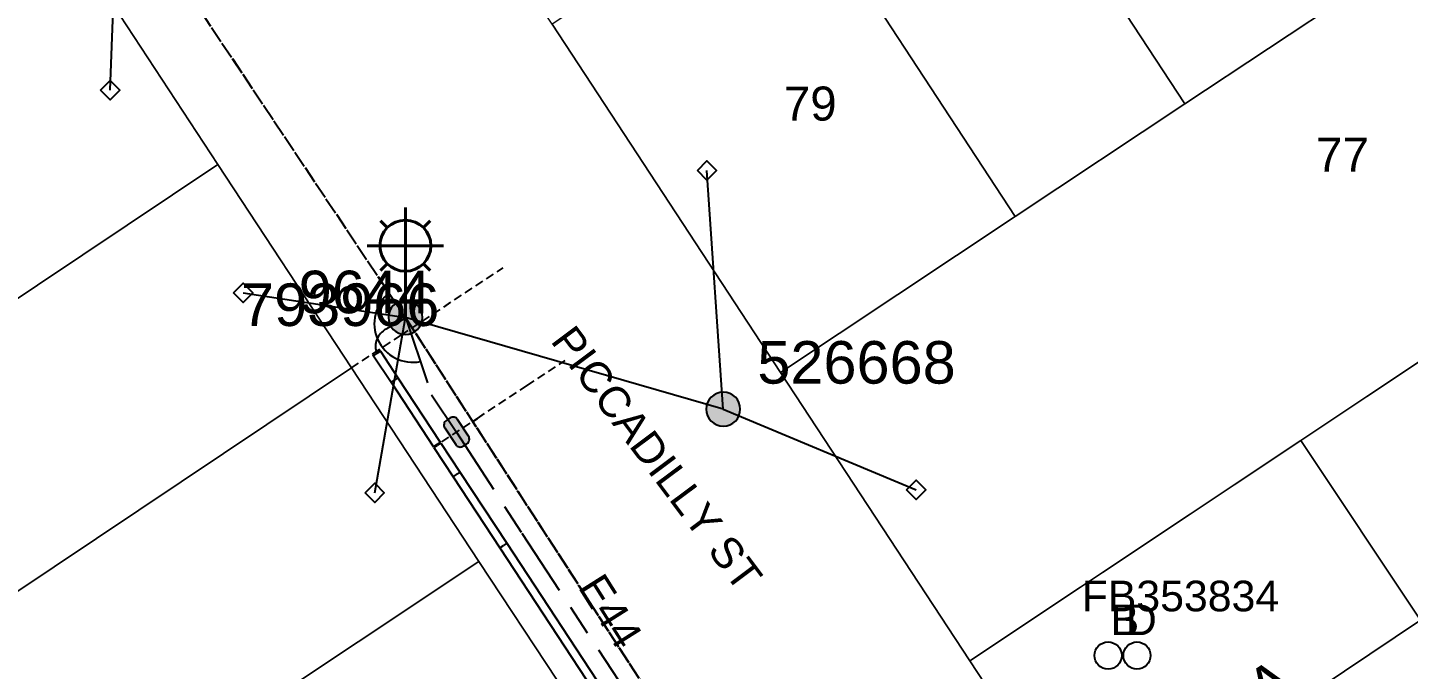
# Model space of a CAD drawing. Header units: metres. Extents: x 302064 to 305578, y 6265466 to 6271990.
# Drawn here: x 302495.3 to 302576.5, y 6271173 to 6271210.7 of the extents above; entities that cross this region are included whole.
import ezdxf
from ezdxf.enums import TextEntityAlignment as Align

# ---------------------------------------------------------------- set-up
doc = ezdxf.new("R2010")
doc.units = ezdxf.units.M
for name, pattern in [('Cable Exist OH', [1, 1, 0]), ('Cable Exist UG', [8.2, 4, -1.2, 1.8, -1.2]), ('DASHED', [0.75, 0.5, -0.25])]:
    doc.linetypes.add(name, pattern=pattern)
doc.layers.get('0').update_dxf_attribs({"color": 6})
for name, color, linetype in [('_User Miscellaneous12', 7, 'Continuous'), ('_User_LV_Exist', 7, 'Continuous'), ('Duct_SP_EXT', 7, 'Continuous'), ('Equip_HV_EXT', 7, 'Continuous'), ('Equip_SP_SL_EXT', 7, 'Continuous'), ('Mains_HV_EXT', 1, 'Continuous'), ('Mains_LV_EXT', 5, 'Continuous'), ('Mains_SL_EXT', 3, 'Continuous'), ('Services_SP_EXT', 7, 'Continuous'), ('SupportsOH_SP_TR_HV_LV_SL_EXT', 7, 'Continuous'), ('SupportsUG_SP_LV_EXT', 7, 'Continuous'), ('Trench_SP_EXT', 7, 'Continuous')]:
    doc.layers.add(name, color=color, linetype=linetype)
doc.layers.add('Cadastre Land Parcels_SP_EXT', color=7, linetype='Continuous', lineweight=5)
doc.layers.add('Cadastre Roads_SP_EXT', color=9, linetype='Continuous', lineweight=5)
doc.layers.add('UNKNOWN_FEATURES', color=1, linetype='DASHED', plot=False)
doc.styles.add('iecARIAL', font='arial.ttf', dxfattribs={"height": 2})
doc.styles.add('POLE_LABEL', font='arial.ttf')
doc.styles.get("Standard").update_dxf_attribs({"font": 'arial.ttf'})

# ---------------------------------------------------------------- blocks, each defined once
blk = doc.blocks.new('PILLAR_EXT')
blk.add_hatch(color=256).paths.add_polyline_path([(-2.475, 0.99), (-2.475, -0.99), (2.475, -0.99), (2.475, 0.99)])
blk.add_lwpolyline([(-2.475, -0.99), (2.475, -0.99), (2.475, 0.99), (-2.475, 0.99)], close=True)
at = {"style": 'iecARIAL', "flags": 8}
blk.add_attdef('ASSET_NUM', (1.5, 3.5), '', height=2.5, dxfattribs=at)
for tag, p, flags in [('OWNED_BY', (0, -0.2), 9), ('STATE', (0, -0.4), 9), ('SUPPORT_TYPE', (0, -0.6), 9), ('USAGE', (0, -0.8), 9), ('LEGEND', (0, -1), 9), ('STREETNAME', (0, -1.8), 9), ('LOCATION', (0, -1.2), 9), ('NOTES', (0, -1.4), 9), ('PARENT', (0, -1.6), 9), ('SUBURB', (0, -2), 1)]:
    blk.add_attdef(tag, p, '', height=0.2, dxfattribs=dict(flags=flags))
blk = doc.blocks.new('DUCT_EXT')
blk.add_circle((0, 0.8), 0.8)
at = {"flags": 1}
blk.add_attdef('Z', (0, 0), '', height=0.2, dxfattribs=at)
at = {"flags": 9}
for tag, p in [('DUCT_CODE', (0, 0)), ('XSECT_TYPE', (0, -0.2)), ('STATE', (0, -0.6)), ('FB_REFERENCE', (0, -0.4)), ('NOTES', (0, -0.8))]:
    blk.add_attdef(tag, text='', height=0.2, dxfattribs=at).set_placement(p, align=Align.MIDDLE_LEFT)
blk = doc.blocks.new('SL_LANTERN_EXT')
at = {"lineweight": 40}
for p, q in [((0, 1.968), (0, 6.468)), ((-1.459, 5.676), (-1.061, 5.278)), ((1.458, 5.676), (1.06, 5.278)), ((-2.25, 4.218), (2.25, 4.218)), ((-1.459, 2.759), (-1.061, 3.157)), ((0, 0), (0, 2.721)), ((1.458, 2.759), (1.06, 3.157))]:
    blk.add_line(p, q, dxfattribs=at)
blk.add_circle((0, 4.218), 1.5, dxfattribs=at)
at = {"style": 'iecARIAL', "flags": 8}
blk.add_attdef('ASSET_NUM', (1.5, 1.5), '', height=2.5, dxfattribs=at)
for tag, p, height, flags in [('CONSTRUCTED_VOLTAGE', (0.981, -0.653), 0.2, 9), ('CONTROL_TYPE', (0.981, -0.853), 0.2, 9), ('LNUMBER', (2.181, -3.253), 2.5, 8), ('OPERATING_VOLTAGE', (0.981, -1.653), 0.2, 9), ('LANTERN_PURPOSE', (0.981, -1.053), 0.2, 9), ('LANTERN_TYPE', (0.981, -1.253), 0.2, 9), ('NO_PHASES', (0.981, -1.453), 0.2, 9), ('ORIENTATION', (0.981, -1.853), 0.2, 9), ('OWNED_BY', (0.981, -2.053), 0.2, 9), ('STATE', (0.981, -2.253), 0.2, 9), ('USAGE', (0.981, -2.453), 0.2, 9), ('CEXIST', (0.981, -2.653), 0.2, 9), ('CNEW', (0.981, -2.853), 0.2, 9), ('CNUMBER', (0.981, -3.053), 0.2, 9), ('CREMOVE', (0.981, -3.253), 0.2, 9), ('CREPLACE', (0.981, -3.453), 0.2, 9), ('LKINGHEIGHT', (0.981, -3.653), 0.2, 9), ('LBRACKET', (0.981, -3.853), 0.2, 9), ('LBRACKETVOCAB', (0.981, -4.053), 0.2, 9), ('LCATEGORY', (0.981, -4.253), 0.2, 9), ('LCHARGE1', (0.981, -4.453), 0.2, 9), ('LCHARGE1PERCENT', (0.981, -4.653), 0.2, 9), ('LCHARGE2', (0.981, -4.853), 0.2, 9), ('LCHARGE2PERCENT', (0.981, -5.053), 0.2, 9), ('LCHARGE3', (0.981, -5.253), 0.2, 9), ('LCHARGE3PERCENT', (0.981, -5.453), 0.2, 9), ('LEXIST', (0.981, -5.653), 0.2, 9), ('LLAMP', (0.981, -5.853), 0.2, 9), ('LLAMPVOCAB', (0.981, -6.053), 0.2, 9), ('LMAST', (0.981, -6.253), 0.2, 9), ('LMASTVOCAB', (0.981, -6.453), 0.2, 9), ('LNEW', (0.981, -6.653), 0.2, 9), ('LANTNUMBER', (0.981, -6.853), 0.2, 9), ('LOUTREACH', (0.981, -7.253), 0.2, 9), ('LOUTREACHVOCAB', (0.981, -7.453), 0.2, 9), ('LRATECODE', (0.981, -7.653), 0.2, 9), ('LREMOVE', (0.981, -7.853), 0.2, 9), ('LREPLACE', (0.981, -8.053), 0.2, 9), ('LTYPE', (0.981, -8.253), 0.2, 9), ('LTYPEVOCAB', (0.981, -8.453), 0.2, 9), ('LEGEND', (0.981, -8.653), 0.2, 9), ('LOCATION', (0.981, -8.853), 0.2, 9), ('NOTES', (0.981, -9.053), 0.2, 9), ('STREETNAME', (0.981, -9.253), 0.2, 9), ('SUBURB', (0.981, -9.453), 0.2, 1)]:
    blk.add_attdef(tag, p, '', height=height, dxfattribs=dict(flags=flags))
blk = doc.blocks.new('CCP_EXT')
at = {"flags": 9}
for tag, p in [('USAGE', (0, -1.2)), ('LEGEND', (0, -1.4)), ('LIFE_SUPPORT', (0, -1.6)), ('STATE', (0, -1.8)), ('NOTES', (0, -2))]:
    blk.add_attdef(tag, text='', height=0.2, dxfattribs=at).set_placement(p, align=Align.MIDDLE_LEFT)
blk.add_wipeout([(0, 0.566), (0.566, 0), (0, -0.566), (-0.566, 0)])
blk.add_lwpolyline([(-0.566, 0), (0, 0.566), (0.566, 0), (0, -0.566), (-0.566, 0)])
at = {"flags": 1}
blk.add_attdef('Z', (0, 0), '', height=0.2, dxfattribs=at)
at = {"flags": 9}
for tag, p in [('CCP_TYPE', (0, 0)), ('OPERATING_VOLTAGE', (0, -0.6)), ('ORIENTATION', (0, -0.8)), ('CONSTRUCTED_VOLTAGE', (0, -0.2)), ('NO_PHASES', (0, -0.4)), ('OWNED_BY', (0, -1))]:
    blk.add_attdef(tag, text='', height=0.2, dxfattribs=at).set_placement(p, align=Align.MIDDLE_LEFT)
blk = doc.blocks.new('POLE_EXT')
blk.add_hatch(color=256).paths.add_polyline_path([(-1, 0, 1), (1, 0, 1)])
blk.add_lwpolyline([(-1, 0, 1), (1, 0, 1)], format="xyb", close=True)
for tag, height, flags, p in [('pNumber', 2.5, 8, (-17.84, 2.067)), ('OWNED_BY', 0.2, 9, (1.355, -0.4)), ('SPECIAL_USE', 0.2, 9, (1.355, -0.8)), ('PARENT', 0.2, 9, (1.355, -0.6)), ('cLV', 0.2, 9, (1.355, -1.4)), ('STATE', 0.2, 9, (1.355, -1)), ('hDepth', 0.2, 9, (1.355, -1.6)), ('USAGE', 0.2, 9, (1.355, -1.2)), ('cHV', 0.2, 9, (1.355, -2)), ('hDia', 0.2, 9, (1.355, -1.8)), ('LBRACKET', 0.2, 9, (1.355, -2.2)), ('LExisting', 0.2, 9, (1.355, -2.4)), ('LANTNUMBER', 0.2, 9, (1.355, -2.6)), ('LOther', 0.2, 9, (1.355, -2.8)), ('LRemove', 0.2, 9, (1.355, -3)), ('LEGEND', 0.2, 9, (1.355, -3.2)), ('cLinedev', 0.2, 9, (1.355, -3.4)), ('pExisting', 0.2, 9, (1.355, -3.8)), ('LOCATION', 0.2, 9, (1.355, -3.6)), ('PFNUMBER', 0.2, 9, (1.355, -4)), ('pFooting', 0.2, 9, (1.355, -4.4)), ('pNew', 0.2, 9, (1.355, -4.6)), ('NEWPFNUMBER', 0.2, 9, (1.355, -4.2)), ('pRelocate', 0.2, 9, (1.355, -5)), ('pRemove', 0.2, 9, (1.355, -5.2)), ('pReplace', 0.2, 9, (1.355, -5.4)), ('pStay', 0.2, 9, (1.355, -5.6)), ('cspan', 0.2, 9, (1.355, -6)), ('STREETNAME', 0.2, 9, (1.355, -6.2)), ('SUBURB', 0.2, 9, (1.355, -6.4)), ('pType', 0.2, 9, (1.355, -5.8)), ('OPERATED_BY', 0.2, 9, (1.355, -7.014)), ('NOTES', 0.2, 9, (1.355, -6.6)), ('MAINTAINED_BY', 0.2, 9, (1.355, -6.814))]:
    blk.add_attdef(tag, text='', height=height, dxfattribs=dict(flags=flags)).set_placement(p, align=Align.MIDDLE_LEFT)
at = {"style": 'POLE_LABEL'}
for tag, height, flags, p in [('ASSET_NUM', 2.5, 8, (2, 2)), ('STRUCTURE_PLANT_NUMBER', 0.2, 9, (1.355, 0.028)), ('STREET_CODE', 0.2, 9, (1.355, -0.2))]:
    blk.add_attdef(tag, text='', height=height, dxfattribs=dict(at, flags=flags)).set_placement(p, align=Align.MIDDLE_LEFT)
at = {"flags": 1}
blk.add_attdef('Z', (1.355, -7.328), '', height=0.2, dxfattribs=at)
blk = doc.blocks.new('HV_STJ_EXT')
h = blk.add_hatch(color=256)
edge = h.paths.add_edge_path()
edge.add_ellipse((-0.586, 0.131), major_axis=(0.226, 0.226), ratio=1, start_angle=44.99996, end_angle=135)
edge.add_line((-0.906, 0.131), (-0.906, -0.131))
edge.add_ellipse((-0.586, -0.131), major_axis=(0.226, 0.226), ratio=1, start_angle=134.99996, end_angle=225)
edge.add_line((-0.586, -0.451), (0.586, -0.451))
edge.add_ellipse((0.586, -0.131), major_axis=(-0.226, 0.226), ratio=1, start_angle=134.99996, end_angle=225)
edge.add_line((0.906, -0.131), (0.906, 0.131))
edge.add_ellipse((0.586, 0.131), major_axis=(-0.226, 0.226), ratio=1, start_angle=224.99996, end_angle=315)
edge.add_line((0.586, 0.451), (-0.586, 0.451))
blk.add_lwpolyline([(-0.906, 0.131), (-0.906, -0.131, 0.414214), (-0.586, -0.451), (0.586, -0.451, 0.414214), (0.906, -0.131), (0.906, 0.131, 0.414214), (0.586, 0.451), (-0.586, 0.451, 0.414214)], format="xyb", close=True)
for tag, flags, p in [('ORIENTATION', 9, (1.5, 0)), ('Z', 1, (1.5, -0.8)), ('USAGE', 9, (1.5, -0.2)), ('LEGEND', 9, (1.5, -0.4)), ('NOTES', 9, (1.5, -0.6))]:
    blk.add_attdef(tag, text='', height=0.2, dxfattribs=dict(flags=flags)).set_placement(p, align=Align.MIDDLE_LEFT)

msp = doc.modelspace()

# ---------------------------------------------------------------- linework, layer by layer
at = {"layer": '_User Miscellaneous12'}
for p, q in [((302515.6, 6271191.5), (302515.8, 6271191.632)), ((302515.6, 6271191.5), (302515.665, 6271191.4)), ((302515.665, 6271191.4), (302515.866, 6271191.532)), ((302515.665, 6271191.4), (302516.69, 6271189.844)), ((302516, 6271191.764), (302515.8, 6271191.632)), ((302516.066, 6271191.664), (302515.866, 6271191.532)), ((302516, 6271191.764), (302516.066, 6271191.664)), ((302516.066, 6271191.664), (302517.09, 6271190.108)), ((302516.69, 6271189.844), (302516.89, 6271189.976)), ((302516.69, 6271189.844), (302519.183, 6271186.057)), ((302517.09, 6271190.108), (302516.89, 6271189.976)), ((302517.09, 6271190.108), (302519.584, 6271186.32)), ((302519.183, 6271186.057), (302519.383, 6271186.189)), ((302519.214, 6271186.009), (302519.414, 6271186.141)), ((302519.214, 6271186.009), (302520.347, 6271184.288)), ((302519.584, 6271186.32), (302519.383, 6271186.189)), ((302519.615, 6271186.273), (302519.414, 6271186.141)), ((302519.615, 6271186.273), (302520.748, 6271184.552)), ((302520.347, 6271184.288), (302520.547, 6271184.42)), ((302520.347, 6271184.288), (302523.088, 6271180.123)), ((302520.748, 6271184.552), (302520.547, 6271184.42)), ((302520.748, 6271184.552), (302523.489, 6271180.387)), ((302523.088, 6271180.123), (302523.289, 6271180.255)), ((302523.088, 6271180.123), (302533.21, 6271164.721)), ((302523.489, 6271180.387), (302523.289, 6271180.255)), ((302523.489, 6271180.387), (302533.611, 6271164.985))]:
    msp.add_line(p, q, dxfattribs=at)
at = {"layer": '_User_LV_Exist', "linetype": 'Cable Exist OH'}
msp.add_lwpolyline([(302517.533, 6271193.651), (302536.201, 6271164.805)], dxfattribs=at)
at = {"layer": 'Cadastre Land Parcels_SP_EXT', "linetype": 'Continuous'}
for points in [[(302563.316, 6271206.202), (302573.162, 6271212.73), (302566.484, 6271222.915), (302559.806, 6271233.1), (302559.326, 6271232.784), (302549.956, 6271226.586), (302563.316, 6271206.202)], [(302553.363, 6271199.584), (302563.316, 6271206.202), (302549.956, 6271226.586), (302539.98, 6271220.004), (302553.363, 6271199.584)], [(302600.996, 6271206.97), (302589.865, 6271223.836), (302573.162, 6271212.73), (302563.316, 6271206.202), (302553.363, 6271199.584), (302539.567, 6271190.412), (302550.702, 6271173.473), (302597.288, 6271204.501), (302600.996, 6271206.97)], [(302553.363, 6271199.584), (302539.98, 6271220.004), (302526.151, 6271210.881), (302539.567, 6271190.412), (302553.363, 6271199.584)], [(302506.525, 6271202.646), (302498.707, 6271214.573), (302456.101, 6271186.36), (302464.057, 6271174.237), (302506.525, 6271202.646)], [(302514.361, 6271190.693), (302506.525, 6271202.646), (302464.057, 6271174.237), (302471.894, 6271162.284), (302514.361, 6271190.693)], [(302594.249, 6271170.412), (302593.476, 6271171.57), (302579.425, 6271192.603), (302570.137, 6271186.418), (302577.18, 6271175.876), (302584.212, 6271165.349), (302584.985, 6271164.191), (302594.249, 6271170.412)], [(302521.847, 6271179.321), (302514.361, 6271190.693), (302471.894, 6271162.284), (302474.276, 6271158.648), (302479.291, 6271150.997), (302521.847, 6271179.321)], [(302577.18, 6271175.876), (302570.137, 6271186.418), (302550.702, 6271173.474), (302557.702, 6271162.795), (302577.18, 6271175.876)], [(302507.401, 6271145.152), (302533.131, 6271162.214), (302532.004, 6271163.933), (302531.049, 6271165.377), (302521.847, 6271179.321), (302479.291, 6271150.997), (302488.114, 6271137.575), (302489.303, 6271135.758), (302490.493, 6271133.94), (302507.401, 6271145.152)], [(302584.212, 6271165.349), (302577.18, 6271175.876), (302557.702, 6271162.795), (302562.918, 6271154.838), (302564.643, 6271152.208), (302584.212, 6271165.349)]]:
    msp.add_lwpolyline(points, close=True, dxfattribs=at)
at = {"layer": 'Duct_SP_EXT'}
for p, q in [((302515.6, 6271191.5), (302515.8, 6271191.632)), ((302515.6, 6271191.5), (302515.665, 6271191.4)), ((302515.665, 6271191.4), (302515.866, 6271191.532)), ((302515.665, 6271191.4), (302516.69, 6271189.844)), ((302516, 6271191.764), (302515.8, 6271191.632)), ((302516.066, 6271191.664), (302515.866, 6271191.532)), ((302516, 6271191.764), (302516.066, 6271191.664)), ((302516.066, 6271191.664), (302517.09, 6271190.108)), ((302516.69, 6271189.844), (302516.89, 6271189.976)), ((302516.69, 6271189.844), (302519.183, 6271186.057)), ((302517.09, 6271190.108), (302516.89, 6271189.976)), ((302517.09, 6271190.108), (302519.584, 6271186.32)), ((302519.183, 6271186.057), (302519.383, 6271186.189)), ((302519.214, 6271186.009), (302519.414, 6271186.141)), ((302519.214, 6271186.009), (302520.347, 6271184.288)), ((302519.584, 6271186.32), (302519.383, 6271186.189)), ((302519.615, 6271186.273), (302519.414, 6271186.141)), ((302519.615, 6271186.273), (302520.748, 6271184.552)), ((302520.347, 6271184.288), (302520.547, 6271184.42)), ((302520.347, 6271184.288), (302523.088, 6271180.123)), ((302520.748, 6271184.552), (302520.547, 6271184.42)), ((302520.748, 6271184.552), (302523.489, 6271180.387)), ((302523.088, 6271180.123), (302523.289, 6271180.255)), ((302523.088, 6271180.123), (302533.21, 6271164.721)), ((302523.489, 6271180.387), (302523.289, 6271180.255)), ((302523.489, 6271180.387), (302533.611, 6271164.985))]:
    msp.add_line(p, q, dxfattribs=at)
at = {"layer": 'Mains_HV_EXT', "linetype": 'Continuous'}
msp.add_lwpolyline([(302516.575, 6271195.085, 0.786367), (302518.422, 6271191.058)], format="xyb", dxfattribs=at)
at = {"layer": 'Mains_HV_EXT', "linetype": 'Cable Exist UG'}
msp.add_lwpolyline([(302517.561, 6271193.609), (302519.077, 6271189.114), (302519.077, 6271189.114), (302520.546, 6271186.919)], dxfattribs=at)
at = {"layer": 'Mains_HV_EXT', "linetype": 'Cable Exist OH'}
msp.add_lwpolyline([(302517.561, 6271193.609), (302536.201, 6271164.805), (302536.242, 6271164.744)], dxfattribs=at)
at = {"layer": 'Mains_LV_EXT', "linetype": 'Cable Exist OH'}
msp.add_lwpolyline([(302517.533, 6271193.651), (302536.201, 6271164.805)], dxfattribs=at)
at = {"layer": 'Services_SP_EXT'}
msp.add_lwpolyline([(302536.212, 6271188.264), (302517.533, 6271193.651)], dxfattribs=at)
at = {"layer": 'Trench_SP_EXT', "linetype": 'Cable Exist UG'}
msp.add_lwpolyline([(302517.561, 6271193.609), (302516.412, 6271192.969), (302516.412, 6271192.969, 0.395215), (302515.866, 6271191.532)], format="xyb", dxfattribs=at)
at = {"layer": 'UNKNOWN_FEATURES'}
for points in [[(302514.365, 6271190.687), (302517.287, 6271192.614), (302523.28, 6271196.568)], [(302519.673, 6271186.344), (302521.767, 6271187.725), (302524.688, 6271189.652), (302526.917, 6271191.122)]]:
    msp.add_lwpolyline(points, dxfattribs=at)

# ---------------------------------------------------------------- block references
at = {"layer": 'Duct_SP_EXT'}
for p in [(302558.815, 6271172.987), (302560.515, 6271172.987)]:
    msp.add_blockref('DUCT_EXT', p, dxfattribs=at)
at = {"layer": 'Equip_HV_EXT', "rotation": 303.1135897466126}
msp.add_blockref('HV_STJ_EXT', (302520.546, 6271186.919), dxfattribs=at)
at = {"layer": 'Equip_SP_SL_EXT'}
ref = msp.add_blockref('SL_LANTERN_EXT', (302517.533, 6271193.651), dxfattribs=at)
ref.add_attrib('ASSET_NUM', '9644', dxfattribs={"layer": '0', "height": 2.5, "rotation": 0.02279, "style": 'iecARIAL'}).set_placement((302519.033, 6271195.151), align=Align.MIDDLE_RIGHT)
at = {"layer": 'SupportsOH_SP_TR_HV_LV_SL_EXT'}
ref = msp.add_blockref('POLE_EXT', (302536.212, 6271188.264), dxfattribs=at)
ref.add_attrib('ASSET_NUM', '526668', dxfattribs={"layer": '0', "height": 2.5, "style": 'POLE_LABEL'}).set_placement((302538.212, 6271189.014), align=Align.BOTTOM_LEFT)
at = {"layer": 'SupportsUG_SP_LV_EXT'}
ref = msp.add_blockref('PILLAR_EXT', (302556.124, 6271161.554), dxfattribs=dict(at, rotation=303.2461898146246))
ref.add_attrib('ASSET_NUM', '115488A', dxfattribs={"layer": '0', "height": 2.5, "rotation": 33.24619, "style": 'iecARIAL'}).set_placement((302557.624, 6271165.054), align=Align.MIDDLE_LEFT)

# ---------------------------------------------------------------- texts
at = {"layer": 'Cadastre Land Parcels_SP_EXT'}
for s, p in [('79', (302539.765, 6271205.22)), ('77', (302571.032, 6271202.213))]:
    msp.add_text(s, height=2, dxfattribs=at).set_placement(p)
at = {"layer": 'Cadastre Roads_SP_EXT'}
msp.add_text('PICCADILLY ST', height=1.8, rotation=306.84, dxfattribs=at).set_placement((302526.016, 6271192.268))
at = {"layer": 'Duct_SP_EXT'}
for s, p in [('FB353834', (302557.265, 6271176.387)), ('B', (302558.965, 6271174.987)), ('D', (302559.865, 6271174.987))]:
    msp.add_text(s, height=1.8, dxfattribs=at).set_placement(p)
at = {"layer": 'Mains_LV_EXT'}
msp.add_text('E44', height=1.8, rotation=302.22335, dxfattribs=at).set_placement((302527.639, 6271177.812))

# ---------------------------------------------------------------- next in the draw order: block references
at = {"layer": 'Services_SP_EXT'}
for p in [(302500.193, 6271207.006), (302535.253, 6271202.279), (302508.001, 6271195.096), (302547.547, 6271183.522), (302515.73, 6271183.351)]:
    msp.add_blockref('CCP_EXT', p, dxfattribs=at)

# ---------------------------------------------------------------- next in the draw order: block references
for p in [(302500.193, 6271207.006), (302535.253, 6271202.279), (302508.001, 6271195.096), (302547.547, 6271183.522), (302515.73, 6271183.351)]:
    msp.add_blockref('CCP_EXT', p, dxfattribs=at)

# ---------------------------------------------------------------- next in the draw order: linework, layer by layer
at = {"layer": '_User_LV_Exist', "linetype": 'Cable Exist OH'}
msp.add_lwpolyline([(302500.644, 6271218.92), (302517.533, 6271193.651)], dxfattribs=at)
at = {"layer": 'Cadastre Roads_SP_EXT', "linetype": 'Continuous'}
msp.add_lwpolyline([(302562.918, 6271154.838), (302557.702, 6271162.795), (302550.702, 6271173.473), (302539.567, 6271190.412), (302526.151, 6271210.881), (302516.375, 6271225.778), (302508.126, 6271238.33), (302500.584, 6271233.181), (302490.856, 6271226.539), (302498.707, 6271214.573), (302506.525, 6271202.646), (302514.361, 6271190.693), (302521.847, 6271179.321), (302531.049, 6271165.377), (302532.004, 6271163.933), (302533.131, 6271162.214), (302541.755, 6271149.065), (302562.918, 6271154.838)], close=True, dxfattribs=at)
at = {"layer": 'Mains_HV_EXT', "linetype": 'Cable Exist OH'}
msp.add_lwpolyline([(302457.822, 6271284.812), (302480.656, 6271250.917), (302500.644, 6271218.92), (302515.954, 6271196.015), (302517.561, 6271193.609)], dxfattribs=at)
at = {"layer": 'Mains_HV_EXT', "linetype": 'Cable Exist UG'}
msp.add_lwpolyline([(302520.546, 6271186.919), (302524.374, 6271180.97), (302534.497, 6271165.567), (302535.546, 6271163.972), (302546.855, 6271146.799), (302561.547, 6271125.087), (302561.547, 6271125.087), (302566.858, 6271116.949), (302578.719, 6271098.693), (302588.515, 6271083.657), (302598.191, 6271068.75), (302601.291, 6271063.966), (302623.772, 6271030.512), (302623.772, 6271030.512), (302644.169, 6270999.782), (302663.335, 6270970.821), (302668.163, 6270963.532), (302679.929, 6270971.082), (302686.837, 6270970.746), (302686.837, 6270970.746), (302727.465, 6270997.446), (302748.591, 6271011.28), (302767.824, 6271023.854), (302769.85, 6271024.054)], dxfattribs=at)
at = {"layer": 'Mains_LV_EXT', "linetype": 'Cable Exist OH'}
msp.add_lwpolyline([(302500.644, 6271218.92), (302517.533, 6271193.651)], dxfattribs=at)
at = {"layer": 'Mains_SL_EXT', "linetype": 'Cable Exist OH'}
for points in [[(302477.564, 6271240.412), (302500.644, 6271218.92), (302517.533, 6271193.651)], [(302517.533, 6271193.651), (302536.201, 6271164.805), (302561.818, 6271126.51)]]:
    msp.add_lwpolyline(points, dxfattribs=at)
at = {"layer": 'Services_SP_EXT'}
for points in [[(302500.193, 6271207.006), (302500.644, 6271218.92)], [(302536.212, 6271188.264), (302535.253, 6271202.279)], [(302508.001, 6271195.096), (302517.533, 6271193.651)], [(302515.73, 6271183.351), (302517.533, 6271193.651)], [(302536.212, 6271188.264), (302547.547, 6271183.522)]]:
    msp.add_lwpolyline(points, dxfattribs=at)

# ---------------------------------------------------------------- next in the draw order: block references
at = {"layer": 'SupportsOH_SP_TR_HV_LV_SL_EXT'}
ref = msp.add_blockref('POLE_EXT', (302517.533, 6271193.651), dxfattribs=at)
ref.add_attrib('ASSET_NUM', '793966', dxfattribs={"layer": '0', "height": 2.5, "style": 'POLE_LABEL'}).set_placement((302519.533, 6271194.401), align=Align.MIDDLE_RIGHT)

doc.saveas('drawing.dxf')
